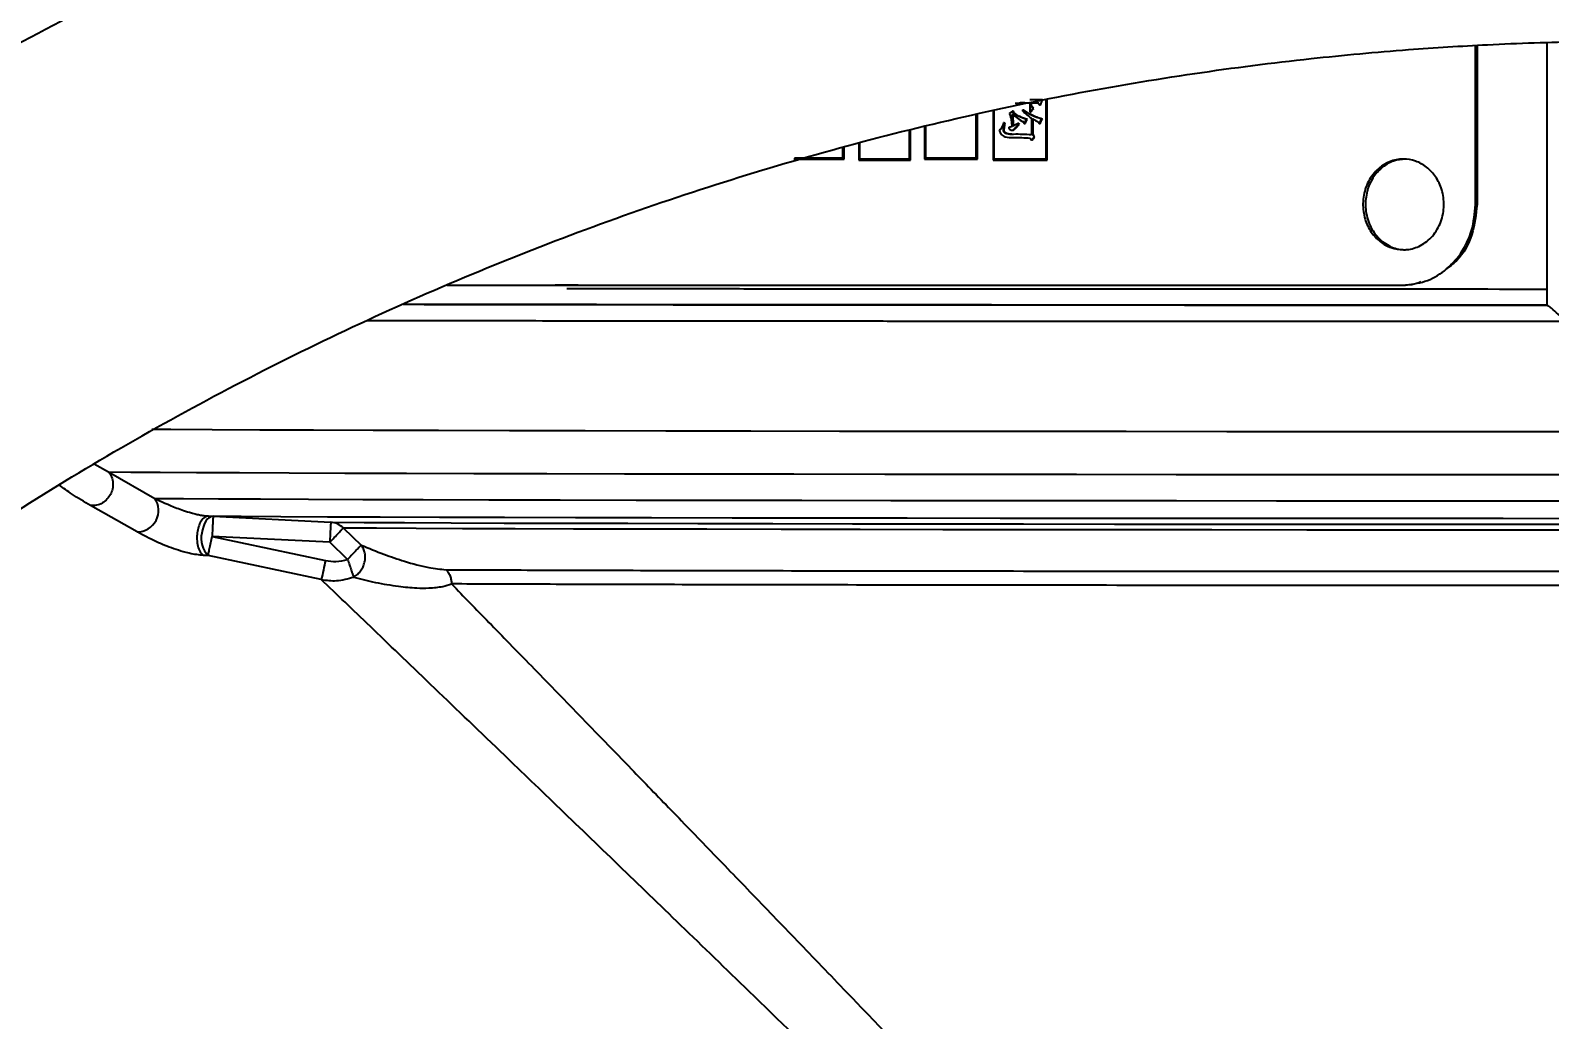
# Model space of a CAD drawing. Header units: millimetres. Extents: x 2160 to 4596, y 811 to 2534.
# Drawn here: x 3240.7 to 3316.1, y 1428.4 to 1477.5 of the extents above; entities that cross this region are included whole.
import ezdxf

# ---------------------------------------------------------------- set-up
doc = ezdxf.new("R2010")
doc.units = ezdxf.units.MM
doc.styles.get("Standard").update_dxf_attribs({"font": 'arial.ttf'})
doc.styles.add('TH_GBDIM', font='simplex.shx', dxfattribs={"width": 0.707, "bigfont": 'hzfs.shx'})
doc.dimstyles.new('ISO-25$2', dxfattribs={"dimtxt": 2.5, "dimasz": 2.5, "dimexe": 1.25, "dimexo": 0.625, "dimtad": 1, "dimtxsty": 'Standard', "dimcen": 2.5, "dimdle": 5, "dimadec": 0, "dimazin": 0, "dimtfac": 1, "dimtmove": 0, "dimatfit": 3, "dimfxl": 0, "dimarcsym": 0})

# ---------------------------------------------------------------- blocks, each defined once
blk = doc.blocks.new('*D62')
at = {"color": 1, "linetype": 'Continuous', "transparency": 16777216}
for p, q in [((3380.738, 1388.286), (3424.244, 1431.554)), ((3431.468, 1328.348), (3466.827, 1328.348))]:
    blk.add_line(p, q, dxfattribs=at)
at = {"color": 1, "linetype": 'Continuous', "lineweight": -2, "transparency": 16777216}
blk.add_arc((3320.468, 1328.348), 136.359, 5.25414, 39.58824, dxfattribs=at)
at = {"color": 1, "linetype": 'ByBlock', "transparency": 16777216}
for points in [[(3424.009, 1413.845), (3427.095, 1416.644), (3417.153, 1424.502)], [(3458.335, 1340.93), (3454.173, 1340.739), (3456.827, 1328.348)]]:
    blk.add_solid(points, dxfattribs=at)
at = {"layer": 'Defpoints', "color": 0, "linetype": 'ByBlock', "transparency": 16777216}
for p in [(3378.965, 1386.523), (3452.213, 1363.519), (3341.468, 1328.348), (3428.968, 1328.348), (3261.972, 1270.172)]:
    blk.add_point(p, dxfattribs=at)
at = {"color": 1, "linetype": 'ByBlock', "lineweight": -3, "transparency": 16777216, "insert": (3456.866, 1387.969), "char_height": 15, "attachment_point": 5, "rotation": 293.61062, "style": 'TH_GBDIM'}
blk.add_mtext('45°', dxfattribs=at)

msp = doc.modelspace()

# ---------------------------------------------------------------- linework, layer by layer
at = {"color": 7, "linetype": 'Continuous', "lineweight": 25}
for p, q in [((3312.464, 1468.834), (3312.464, 1476.72)), ((3312.54, 1476.725), (3312.54, 1468.834)), ((3316.021, 1463.827), (3316.021, 1476.858)), ((3289.603, 1473.864), (3290.067, 1473.868)), ((3290.087, 1473.868), (3289.855, 1473.866)), ((3289.875, 1473.866), (3290.107, 1473.868)), ((3290.376, 1474.019), (3290.337, 1474.019)), ((3290.337, 1473.868), (3290.337, 1473.413)), ((3290.922, 1474.03), (3290.382, 1474.019)), ((3290.382, 1473.868), (3290.751, 1473.868)), ((3290.382, 1473.727), (3290.382, 1473.868)), ((3290.421, 1473.868), (3290.382, 1473.868)), ((3290.421, 1473.727), (3290.421, 1473.868)), ((3290.421, 1473.868), (3290.79, 1473.868)), ((3290.751, 1473.868), (3290.832, 1473.76)), ((3290.961, 1474.03), (3290.922, 1474.03)), ((3291.145, 1471.083), (3291.145, 1474.03)), ((3291.187, 1471.033), (3291.187, 1474.039)), ((3291.206, 1471.033), (3291.206, 1474.043)), ((3287.679, 1471.133), (3287.679, 1473.298)), ((3287.72, 1471.083), (3287.72, 1473.306)), ((3287.742, 1471.083), (3287.742, 1473.311)), ((3288.51, 1473.473), (3288.51, 1471.033)), ((3288.551, 1473.482), (3288.551, 1471.083)), ((3288.572, 1471.083), (3288.572, 1473.486)), ((3289.476, 1473.468), (3289.306, 1473.349)), ((3289.516, 1473.468), (3289.476, 1473.468)), ((3289.494, 1472.71), (3289.476, 1473.327)), ((3289.516, 1473.327), (3289.476, 1473.327)), ((3289.534, 1472.71), (3289.516, 1473.327)), ((3289.959, 1473.5), (3289.986, 1473.522)), ((3289.986, 1473.522), (3290.026, 1473.522)), ((3289.999, 1473.5), (3290.026, 1473.522)), ((3290.337, 1473.413), (3290.49, 1473.597)), ((3290.376, 1473.413), (3290.337, 1473.413)), ((3290.49, 1473.597), (3290.382, 1473.727)), ((3290.421, 1473.727), (3290.382, 1473.727)), ((3290.529, 1473.597), (3290.49, 1473.597)), ((3290.871, 1473.76), (3290.832, 1473.76)), ((3284.35, 1472.507), (3284.35, 1471.083)), ((3284.39, 1471.033), (3284.39, 1472.518)), ((3284.414, 1471.033), (3284.414, 1472.524)), ((3285.105, 1472.701), (3285.105, 1471.083)), ((3285.145, 1472.711), (3285.145, 1471.133)), ((3285.168, 1471.133), (3285.168, 1472.717)), ((3289.029, 1472.873), (3289.065, 1472.873)), ((3289.07, 1472.873), (3289.029, 1472.873)), ((3289.065, 1472.873), (3289.106, 1472.873)), ((3289.07, 1472.873), (3289.106, 1472.873)), ((3289.355, 1472.543), (3289.359, 1472.543)), ((3289.753, 1472.851), (3289.494, 1472.71)), ((3289.753, 1472.851), (3289.771, 1472.819)), ((3289.793, 1472.851), (3289.753, 1472.851)), ((3289.771, 1472.819), (3289.811, 1472.819)), ((3289.793, 1472.851), (3289.811, 1472.819)), ((3290.004, 1472.927), (3290.058, 1472.829)), ((3290.044, 1472.927), (3290.004, 1472.927)), ((3290.058, 1472.829), (3290.175, 1473.046)), ((3290.098, 1472.829), (3290.058, 1472.829)), ((3290.215, 1473.046), (3290.175, 1473.046)), ((3290.418, 1473.111), (3290.418, 1472.288)), ((3290.463, 1472.299), (3290.463, 1473.089)), ((3290.502, 1472.299), (3290.502, 1473.089)), ((3290.751, 1472.927), (3290.805, 1472.829)), ((3290.805, 1472.829), (3290.922, 1473.067)), ((3290.844, 1472.829), (3290.805, 1472.829)), ((3290.961, 1473.067), (3290.922, 1473.067)), ((3281.053, 1471.133), (3281.053, 1471.664)), ((3281.091, 1471.083), (3281.091, 1471.674)), ((3281.117, 1471.083), (3281.117, 1471.68)), ((3281.841, 1471.865), (3281.841, 1471.033)), ((3281.88, 1471.083), (3281.88, 1471.875)), ((3281.905, 1471.083), (3281.905, 1471.882)), ((3290.355, 1472.126), (3290.418, 1472.029)), ((3290.418, 1472.029), (3290.553, 1472.191)), ((3290.457, 1472.029), (3290.418, 1472.029)), ((3290.553, 1472.191), (3290.463, 1472.299)), ((3290.502, 1472.299), (3290.463, 1472.299)), ((3290.592, 1472.191), (3290.553, 1472.191)), ((3278.644, 1471.083), (3278.616, 1471.083)), ((3278.644, 1471.083), (3281.065, 1471.083)), ((3278.681, 1471.133), (3278.654, 1471.133)), ((3281.091, 1471.083), (3281.117, 1471.083)), ((3281.866, 1471.033), (3281.841, 1471.033)), ((3281.866, 1471.033), (3284.414, 1471.033)), ((3281.88, 1471.083), (3281.905, 1471.083)), ((3284.414, 1471.033), (3284.39, 1471.033)), ((3285.128, 1471.083), (3285.105, 1471.083)), ((3285.128, 1471.083), (3287.742, 1471.083)), ((3285.168, 1471.133), (3285.145, 1471.133)), ((3287.72, 1471.083), (3287.742, 1471.083)), ((3288.531, 1471.033), (3288.51, 1471.033)), ((3288.531, 1471.033), (3291.206, 1471.033)), ((3288.572, 1471.083), (3288.551, 1471.083)), ((3291.187, 1471.033), (3291.206, 1471.033)), ((3312.464, 1468.834), (3312.54, 1468.834)), ((3267.909, 1464.833), (3266.777, 1464.833)), ((3308.882, 1464.834), (3308.99, 1464.834)), ((3316.036, 1463.822), (3316.021, 1463.827)), ((3316.021, 1463.822), (3316.036, 1463.822)), ((3243.885, 1455.957), (3244.59, 1455.566)), ((3244.59, 1455.566), (3246.897, 1454.249)), ((3246.018, 1452.583), (3243.705, 1453.889)), ((3249.557, 1453.37), (3249.789, 1453.356)), ((3249.789, 1453.356), (3255.63, 1453.063)), ((3256.255, 1452.772), (3257.14, 1451.927)), ((3255.58, 1452.067), (3249.738, 1452.36)), ((3249.738, 1452.36), (3255.368, 1451.166)), ((3256.467, 1451.222), (3255.58, 1452.067)), ((3249.541, 1451.405), (3249.309, 1451.419)), ((3255.162, 1450.214), (3249.541, 1451.405))]:
    msp.add_line(p, q, dxfattribs=at)
at = {"color": 7, "linetype": 'Continuous', "lineweight": 25, "flags": 128}
for points in [[(3320.799, 1457.55), (3315.573, 1457.55), (3310.369, 1457.551), (3305.21, 1457.553), (3300.12, 1457.556), (3295.121, 1457.559), (3290.236, 1457.563), (3285.487, 1457.568), (3280.895, 1457.573), (3276.481, 1457.579), (3272.264, 1457.586), (3268.264, 1457.593), (3264.499, 1457.601), (3260.985, 1457.609), (3257.738, 1457.618), (3254.774, 1457.627), (3252.104, 1457.636), (3249.742, 1457.646), (3247.697, 1457.657), (3246.749, 1457.662)], [(3244.59, 1455.566), (3245.705, 1455.555), (3247.167, 1455.544), (3248.969, 1455.534), (3251.102, 1455.523), (3253.558, 1455.513), (3256.324, 1455.504), (3259.388, 1455.495), (3262.735, 1455.486), (3266.35, 1455.478), (3270.216, 1455.47), (3274.315, 1455.463), (3278.629, 1455.457), (3283.136, 1455.451), (3287.817, 1455.446), (3292.649, 1455.442), (3297.611, 1455.438), (3302.678, 1455.435), (3307.828, 1455.433), (3313.037, 1455.431), (3318.28, 1455.431)], [(3246.897, 1454.249), (3248.312, 1454.239), (3250.06, 1454.228), (3252.135, 1454.218), (3254.526, 1454.208), (3257.223, 1454.199), (3260.212, 1454.19), (3263.48, 1454.182), (3267.012, 1454.173), (3270.791, 1454.166), (3274.8, 1454.159), (3279.02, 1454.153), (3283.433, 1454.147), (3288.017, 1454.142), (3292.751, 1454.138), (3297.613, 1454.134), (3302.581, 1454.131), (3307.632, 1454.129), (3312.742, 1454.127), (3317.888, 1454.126)], [(3249.789, 1453.356), (3249.695, 1453.343), (3249.604, 1453.299), (3249.516, 1453.225), (3249.435, 1453.123), (3249.364, 1452.998), (3249.305, 1452.852), (3249.26, 1452.69), (3249.23, 1452.518)], [(3249.557, 1453.37), (3251.185, 1453.359), (3253.157, 1453.349), (3255.463, 1453.339), (3258.091, 1453.329), (3261.029, 1453.32), (3264.262, 1453.311), (3267.774, 1453.303), (3271.548, 1453.296), (3275.564, 1453.289), (3279.803, 1453.282), (3284.244, 1453.276), (3288.864, 1453.271), (3293.642, 1453.267), (3298.552, 1453.263), (3303.572, 1453.26), (3308.675, 1453.258), (3313.837, 1453.257), (3319.031, 1453.256)], [(3255.63, 1453.063), (3257.292, 1453.053), (3259.288, 1453.044), (3261.608, 1453.034), (3264.239, 1453.025), (3267.169, 1453.017), (3270.381, 1453.009), (3273.858, 1453.001), (3277.582, 1452.994), (3281.533, 1452.988), (3285.69, 1452.982), (3290.031, 1452.977), (3294.534, 1452.973), (3299.174, 1452.969), (3303.926, 1452.966), (3308.767, 1452.964), (3313.669, 1452.962), (3318.607, 1452.962)], [(3318.625, 1452.672), (3313.735, 1452.672), (3308.879, 1452.674), (3304.086, 1452.676), (3299.379, 1452.679), (3294.784, 1452.682), (3290.324, 1452.687), (3286.025, 1452.692), (3281.908, 1452.698), (3277.995, 1452.704), (3274.307, 1452.711), (3270.863, 1452.718), (3267.682, 1452.726), (3264.781, 1452.735), (3262.174, 1452.743), (3259.877, 1452.753), (3257.9, 1452.762), (3256.255, 1452.772)]]:
    msp.add_lwpolyline(points, dxfattribs=at)
at = {"color": 7, "linetype": 'Continuous', "lineweight": 25}
for centre, radius, start, end in [((3246.007, 1453.653), 1.071, 270.60321, 33.8212), ((3255.576, 1452.131), 0.933, 43.34923, 86.65686), ((3250.395, 1452.244), 1.197, 166.77793, 224.49537), ((4125.664, 1262.36), 890.541, 167.759661, 167.822332)]:
    msp.add_arc(centre, radius, start, end, dxfattribs=at)
for points, knots in [([(3320.9, 1496.939), (3318.34, 1496.915), (3314.76, 1496.88), (3309.49, 1496.601), (3305.026, 1496.266), (3299.71, 1495.7), (3294.141, 1494.927), (3288.327, 1493.917), (3282.356, 1492.661), (3276.28, 1491.15), (3270.142, 1489.379), (3263.977, 1487.345), (3257.813, 1485.046), (3251.677, 1482.48), (3245.589, 1479.65), (3239.569, 1476.556), (3233.636, 1473.202), (3227.807, 1469.589), (3222.097, 1465.724), (3216.522, 1461.61), (3211.095, 1457.253), (3205.829, 1452.658), (3200.738, 1447.834), (3195.833, 1442.786), (3191.126, 1437.523), (3186.628, 1432.053), (3182.35, 1426.385), (3178.301, 1420.528), (3174.491, 1414.491), (3170.93, 1408.285), (3167.625, 1401.921), (3164.584, 1395.408), (3161.815, 1388.759), (3159.324, 1381.984), (3157.119, 1375.097), (3155.204, 1368.108), (3153.586, 1361.03), (3152.268, 1353.877), (3151.255, 1346.66), (3150.55, 1339.392), (3150.158, 1332.088), (3150.079, 1324.76), (3150.316, 1317.422), (3150.87, 1310.088), (3151.742, 1302.77), (3152.932, 1295.483), (3154.44, 1288.24), (3156.265, 1281.056), (3158.406, 1273.943), (3160.86, 1266.915), (3163.625, 1259.987), (3166.697, 1253.171), (3170.074, 1246.48), (3173.752, 1239.928), (3177.726, 1233.528), (3181.991, 1227.293), (3186.542, 1221.235), (3191.374, 1215.366), (3196.481, 1209.7), (3201.857, 1204.247), (3207.304, 1199.2), (3212.778, 1194.547), (3218.236, 1190.278), (3223.861, 1186.236), (3229.642, 1182.427), (3235.57, 1178.859), (3241.632, 1175.537), (3247.818, 1172.467), (3254.114, 1169.653), (3260.508, 1167.101), (3266.983, 1164.815), (3273.521, 1162.799), (3280.096, 1161.057), (3286.669, 1159.592), (3293.163, 1158.41), (3299.452, 1157.513), (3304.976, 1156.93), (3309.859, 1156.562), (3314.683, 1156.322), (3320.657, 1156.205), (3326.174, 1156.316), (3331.443, 1156.587), (3335.908, 1156.925), (3341.224, 1157.49), (3346.793, 1158.263), (3352.606, 1159.273), (3358.577, 1160.529), (3364.653, 1162.04), (3370.791, 1163.811), (3376.957, 1165.845), (3383.12, 1168.144), (3389.257, 1170.709), (3395.345, 1173.54), (3401.365, 1176.634), (3407.297, 1179.988), (3413.126, 1183.6), (3418.836, 1187.466), (3424.412, 1191.58), (3429.839, 1195.937), (3435.105, 1200.532), (3440.196, 1205.356), (3445.101, 1210.404), (3449.808, 1215.667), (3454.306, 1221.137), (3458.584, 1226.805), (3462.632, 1232.662), (3466.442, 1238.699), (3470.004, 1244.905), (3473.309, 1251.269), (3476.351, 1257.781), (3479.113, 1264.433), (3481.45, 1270.715), (3482.729, 1274.82), (3483.292, 1276.628)], [0, 0, 0, 0, 0.0102074, 0.014274, 0.021037, 0.0280561, 0.0355867, 0.0434511, 0.0515783, 0.0599113, 0.0684099, 0.0770439, 0.085791, 0.0946336, 0.1035582, 0.112554, 0.1216124, 0.1307262, 0.1398897, 0.1490979, 0.1583469, 0.1676331, 0.1769537, 0.1863062, 0.1956884, 0.2050985, 0.2145348, 0.2239961, 0.233481, 0.2429885, 0.2525178, 0.262068, 0.2716385, 0.2812287, 0.2908382, 0.3004664, 0.3101132, 0.3197782, 0.3294613, 0.3391624, 0.3488814, 0.3586183, 0.3683733, 0.3781464, 0.387938, 0.3977483, 0.4075776, 0.4174265, 0.4272956, 0.4371854, 0.4470968, 0.4570307, 0.4669882, 0.4769704, 0.486979, 0.4970156, 0.5070822, 0.5171812, 0.5273154, 0.5374882, 0.5477037, 0.5569145, 0.5661226, 0.5753266, 0.5845258, 0.5937191, 0.6029052, 0.6120821, 0.6212471, 0.6303962, 0.6395236, 0.6486197, 0.6576679, 0.6666375, 0.6754633, 0.6839789, 0.6919633, 0.6976055, 0.7035012, 0.7112199, 0.7214273, 0.7254939, 0.7322569, 0.739276, 0.7468066, 0.754671, 0.7627982, 0.7711312, 0.7796298, 0.7882638, 0.7970109, 0.8058535, 0.8147781, 0.8237739, 0.8328323, 0.8419461, 0.8511096, 0.8603178, 0.8695668, 0.878853, 0.8881736, 0.8975261, 0.9069083, 0.9163184, 0.9257547, 0.935216, 0.9447009, 0.9542084, 0.9637377, 0.9732879, 0.9828584, 0.9924486, 1, 1, 1, 1]), ([(3176.17, 1368.667), (3176.471, 1369.729), (3177.407, 1373.034), (3179.314, 1378.485), (3181.872, 1385.013), (3184.757, 1391.424), (3187.943, 1397.713), (3191.431, 1403.861), (3195.215, 1409.857), (3199.292, 1415.686), (3203.655, 1421.335), (3208.299, 1426.791), (3213.218, 1432.04), (3218.227, 1436.896), (3223.282, 1441.368), (3228.34, 1445.466), (3233.568, 1449.34), (3238.956, 1452.982), (3244.492, 1456.385), (3250.164, 1459.543), (3255.961, 1462.45), (3261.869, 1465.101), (3267.873, 1467.49), (3273.955, 1469.613), (3280.095, 1471.465), (3286.262, 1473.043), (3292.406, 1474.342), (3298.415, 1475.354), (3303.982, 1476.065), (3308.827, 1476.511), (3313.297, 1476.788), (3317.202, 1476.926), (3319.801, 1476.936), (3320.849, 1476.939)], [0, 0, 0, 0, 0.017078, 0.053144, 0.089298, 0.125545, 0.161888, 0.198335, 0.23489, 0.271563, 0.308361, 0.345297, 0.382382, 0.419634, 0.453214, 0.486783, 0.520336, 0.55387, 0.58738, 0.62086, 0.654303, 0.687696, 0.721023, 0.754256, 0.787351, 0.820228, 0.85273, 0.884498, 0.914491, 0.939551, 0.959781, 0.98378, 1, 1, 1, 1]), ([(3289.603, 1473.864), (3289.658, 1473.864), (3289.746, 1473.865), (3289.845, 1473.866), (3289.895, 1473.866), (3289.937, 1473.867), (3289.999, 1473.868), (3290.057, 1473.868), (3290.087, 1473.868)], [0, 0, 0, 0, 0.346989, 0.56406, 0.627993, 0.665176, 0.826013, 1, 1, 1, 1]), ([(3290.067, 1473.868), (3290.117, 1473.868), (3290.207, 1473.868), (3290.297, 1473.868), (3290.337, 1473.868)], [0, 0, 0, 0, 0.56, 1, 1, 1, 1]), ([(3290.087, 1473.868), (3290.124, 1473.868), (3290.198, 1473.868), (3290.291, 1473.868), (3290.337, 1473.868)], [0, 0, 0, 0, 0.510364, 1, 1, 1, 1]), ([(3290.871, 1473.76), (3290.881, 1473.791), (3290.902, 1473.852), (3290.932, 1473.942), (3290.951, 1474.001), (3290.961, 1474.03)], [0, 0, 0, 0, 0.35122, 0.67561, 1, 1, 1, 1]), ([(3289.306, 1473.349), (3289.331, 1473.3), (3289.382, 1473.202), (3289.422, 1472.979), (3289.443, 1472.812), (3289.458, 1472.699)], [0, 0, 0, 0, 0.246103, 0.496572, 1, 1, 1, 1]), ([(3290.175, 1473.046), (3290.047, 1473.092), (3289.821, 1473.173), (3289.582, 1473.302), (3289.487, 1473.42), (3289.478, 1473.458), (3289.476, 1473.468)], [0, 0, 0, 0, 0.4941647, 0.8691614, 0.966217, 1, 1, 1, 1]), ([(3289.476, 1473.327), (3289.558, 1473.251), (3289.723, 1473.1), (3289.911, 1472.984), (3290.004, 1472.927)], [0, 0, 0, 0, 0.502347, 1, 1, 1, 1]), ([(3290.215, 1473.046), (3290.086, 1473.091), (3289.889, 1473.159), (3289.678, 1473.278), (3289.561, 1473.366), (3289.531, 1473.434), (3289.516, 1473.468)], [0, 0, 0, 0, 0.493279, 0.7531, 0.87522, 1, 1, 1, 1]), ([(3289.959, 1473.5), (3290.036, 1473.422), (3290.179, 1473.277), (3290.342, 1473.163), (3290.418, 1473.111)], [0, 0, 0, 0, 0.541449, 1, 1, 1, 1]), ([(3290.922, 1473.067), (3290.757, 1473.117), (3290.423, 1473.218), (3290.133, 1473.42), (3289.986, 1473.522)], [0, 0, 0, 0, 0.496751, 1, 1, 1, 1]), ([(3290.961, 1473.067), (3290.776, 1473.124), (3290.443, 1473.227), (3290.154, 1473.431), (3290.026, 1473.522)], [0, 0, 0, 0, 0.55646, 1, 1, 1, 1]), ([(3290.376, 1473.413), (3290.397, 1473.438), (3290.433, 1473.482), (3290.484, 1473.543), (3290.514, 1473.579), (3290.529, 1473.597)], [0, 0, 0, 0, 0.407433, 0.703717, 1, 1, 1, 1]), ([(3290.529, 1473.597), (3290.519, 1473.61), (3290.498, 1473.635), (3290.462, 1473.678), (3290.436, 1473.709), (3290.421, 1473.727)], [0, 0, 0, 0, 0.288603, 0.577204, 1, 1, 1, 1]), ([(3289.029, 1472.873), (3289.008, 1472.801), (3288.977, 1472.694), (3288.908, 1472.587), (3288.859, 1472.538), (3288.83, 1472.523), (3288.815, 1472.516)], [0, 0, 0, 0, 0.509381, 0.758484, 0.880594, 1, 1, 1, 1]), ([(3288.815, 1472.516), (3288.847, 1472.441), (3288.894, 1472.33), (3289.009, 1472.229), (3289.205, 1472.145), (3289.665, 1472.165), (3290.079, 1472.142), (3290.355, 1472.126)], [0, 0, 0, 0, 0.132026, 0.196101, 0.258534, 0.505562, 1, 1, 1, 1]), ([(3290.418, 1472.288), (3290.123, 1472.303), (3289.719, 1472.322), (3289.273, 1472.301), (3289.113, 1472.364), (3289.056, 1472.418), (3289.029, 1472.474), (3289.025, 1472.539), (3289.043, 1472.672), (3289.055, 1472.784), (3289.065, 1472.873)], [0, 0, 0, 0, 0.489233, 0.672718, 0.735367, 0.76608, 0.796242, 0.828596, 0.864188, 1, 1, 1, 1]), ([(3289.442, 1472.318), (3289.426, 1472.319), (3289.353, 1472.323), (3289.255, 1472.321), (3289.156, 1472.365), (3289.105, 1472.408), (3289.075, 1472.461), (3289.063, 1472.536), (3289.088, 1472.672), (3289.099, 1472.792), (3289.106, 1472.873)], [0, 0, 0, 0, 0.059261, 0.277391, 0.368105, 0.4594, 0.520103, 0.580915, 0.717891, 1, 1, 1, 1]), ([(3289.458, 1472.699), (3289.426, 1472.691), (3289.378, 1472.679), (3289.325, 1472.662), (3289.307, 1472.646), (3289.302, 1472.64), (3289.3, 1472.634), (3289.299, 1472.629), (3289.299, 1472.62), (3289.303, 1472.604), (3289.316, 1472.583), (3289.339, 1472.555), (3289.374, 1472.528), (3289.422, 1472.512), (3289.472, 1472.52), (3289.518, 1472.541), (3289.572, 1472.586), (3289.66, 1472.675), (3289.726, 1472.761), (3289.771, 1472.819)], [0, 0, 0, 0, 0.12083, 0.185578, 0.200463, 0.207293, 0.213836, 0.220353, 0.227161, 0.24221, 0.277123, 0.31159, 0.371541, 0.433275, 0.493638, 0.554959, 0.617623, 0.744187, 1, 1, 1, 1]), ([(3289.45, 1472.52), (3289.452, 1472.519), (3289.47, 1472.511), (3289.513, 1472.521), (3289.611, 1472.568), (3289.706, 1472.685), (3289.781, 1472.78), (3289.811, 1472.819)], [0, 0, 0, 0, 0.016217, 0.1216, 0.261121, 0.702097, 1, 1, 1, 1]), ([(3290.098, 1472.829), (3290.114, 1472.858), (3290.141, 1472.909), (3290.18, 1472.981), (3290.203, 1473.024), (3290.215, 1473.046)], [0, 0, 0, 0, 0.402508, 0.701255, 1, 1, 1, 1]), ([(3290.463, 1473.089), (3290.514, 1473.061), (3290.611, 1473.009), (3290.706, 1472.953), (3290.751, 1472.927)], [0, 0, 0, 0, 0.532976, 1, 1, 1, 1]), ([(3290.844, 1472.829), (3290.859, 1472.859), (3290.885, 1472.914), (3290.924, 1472.993), (3290.949, 1473.043), (3290.961, 1473.067)], [0, 0, 0, 0, 0.374291, 0.687145, 1, 1, 1, 1]), ([(3290.457, 1472.029), (3290.48, 1472.056), (3290.524, 1472.11), (3290.569, 1472.164), (3290.592, 1472.191)], [0, 0, 0, 0, 0.5000003, 1, 1, 1, 1]), ([(3290.592, 1472.191), (3290.582, 1472.204), (3290.561, 1472.228), (3290.531, 1472.264), (3290.512, 1472.288), (3290.502, 1472.299)], [0, 0, 0, 0, 0.346323, 0.673162, 1, 1, 1, 1]), ([(3278.616, 1471.083), (3278.861, 1471.083), (3279.352, 1471.083), (3280.176, 1471.083), (3280.758, 1471.083), (3281.091, 1471.083)], [0, 0, 0, 0, 0.300086, 0.600172, 1, 1, 1, 1]), ([(3278.654, 1471.133), (3278.899, 1471.133), (3279.39, 1471.133), (3280.189, 1471.133), (3280.745, 1471.133), (3281.053, 1471.133)], [0, 0, 0, 0, 0.309667, 0.619335, 1, 1, 1, 1]), ([(3281.053, 1471.133), (3280.859, 1471.133), (3280.465, 1471.133), (3279.672, 1471.133), (3279.078, 1471.133), (3278.681, 1471.133)], [0, 0, 0, 0, 0.241953, 0.494702, 1, 1, 1, 1]), ([(3281.841, 1471.033), (3282.094, 1471.033), (3282.599, 1471.033), (3283.448, 1471.033), (3284.047, 1471.033), (3284.39, 1471.033)], [0, 0, 0, 0, 0.300086, 0.600172, 1, 1, 1, 1]), ([(3284.35, 1471.083), (3284.093, 1471.083), (3283.579, 1471.083), (3282.755, 1471.083), (3282.191, 1471.083), (3281.88, 1471.083)], [0, 0, 0, 0, 0.309667, 0.619335, 1, 1, 1, 1]), ([(3284.35, 1471.083), (3284.15, 1471.083), (3283.743, 1471.083), (3282.926, 1471.083), (3282.314, 1471.083), (3281.905, 1471.083)], [0, 0, 0, 0, 0.242842, 0.495294, 1, 1, 1, 1]), ([(3285.105, 1471.083), (3285.365, 1471.083), (3285.884, 1471.083), (3286.755, 1471.083), (3287.369, 1471.083), (3287.72, 1471.083)], [0, 0, 0, 0, 0.300086, 0.600172, 1, 1, 1, 1]), ([(3285.145, 1471.133), (3285.405, 1471.133), (3285.924, 1471.133), (3286.768, 1471.133), (3287.356, 1471.133), (3287.679, 1471.133)], [0, 0, 0, 0, 0.309667, 0.619335, 1, 1, 1, 1]), ([(3287.679, 1471.133), (3287.474, 1471.133), (3287.056, 1471.133), (3286.216, 1471.133), (3285.588, 1471.133), (3285.168, 1471.133)], [0, 0, 0, 0, 0.243669, 0.4958456, 1, 1, 1, 1]), ([(3288.51, 1471.033), (3288.776, 1471.033), (3289.308, 1471.033), (3290.199, 1471.033), (3290.828, 1471.033), (3291.187, 1471.033)], [0, 0, 0, 0, 0.300086, 0.600172, 1, 1, 1, 1]), ([(3288.551, 1471.083), (3288.817, 1471.083), (3289.349, 1471.083), (3290.213, 1471.083), (3290.814, 1471.083), (3291.145, 1471.083)], [0, 0, 0, 0, 0.309667, 0.619335, 1, 1, 1, 1]), ([(3291.145, 1471.083), (3290.89, 1471.083), (3290.375, 1471.083), (3289.516, 1471.083), (3288.915, 1471.083), (3288.572, 1471.083)], [0, 0, 0, 0, 0.294871, 0.597185, 1, 1, 1, 1]), ([(3308.883, 1466.584), (3308.677, 1466.604), (3308.266, 1466.646), (3307.709, 1466.968), (3307.252, 1467.456), (3306.941, 1468.116), (3306.834, 1468.896), (3306.984, 1469.709), (3307.394, 1470.421), (3307.997, 1470.906), (3308.53, 1471.069), (3309.024, 1471.094), (3309.499, 1471.012), (3310.058, 1470.703), (3310.517, 1470.21), (3310.83, 1469.553), (3310.938, 1468.772), (3310.788, 1467.959), (3310.375, 1467.246), (3309.771, 1466.763), (3309.236, 1466.595), (3308.946, 1466.586), (3308.883, 1466.584)], [0, 0, 0, 0, 0.046276, 0.092719, 0.141715, 0.19519, 0.253686, 0.315261, 0.376912, 0.43437, 0.485817, 0.500005, 0.546254, 0.592701, 0.641799, 0.695155, 0.753514, 0.815397, 0.876864, 0.934161, 0.985737, 1, 1, 1, 1]), ([(3308.99, 1471.084), (3308.789, 1471.063), (3308.385, 1471.023), (3307.837, 1470.706), (3307.385, 1470.224), (3307.073, 1469.571), (3306.96, 1468.79), (3307.104, 1467.971), (3307.511, 1467.25), (3308.111, 1466.763), (3308.642, 1466.595), (3308.93, 1466.586), (3308.991, 1466.584)], [0, 0, 0, 0, 0.0912038, 0.1828761, 0.2801993, 0.3866808, 0.5040829, 0.6292887, 0.7538352, 0.8693163, 0.9721511, 1, 1, 1, 1]), ([(3308.883, 1464.834), (3309.247, 1464.87), (3309.977, 1464.944), (3310.972, 1465.514), (3311.784, 1466.381), (3312.353, 1467.528), (3312.427, 1468.394), (3312.464, 1468.834)], [0, 0, 0, 0, 0.184668, 0.3699947, 0.5658507, 0.7794444, 1, 1, 1, 1]), ([(3312.54, 1468.834), (3312.488, 1468.333), (3312.382, 1467.33), (3311.769, 1466.165), (3311.161, 1465.733), (3310.964, 1465.593)], [0, 0, 0, 0, 0.402722, 0.806503, 1, 1, 1, 1]), ([(3261.386, 1464.833), (3262.142, 1464.833), (3264.585, 1464.833), (3269.152, 1464.833), (3274.232, 1464.833), (3279.616, 1464.833), (3284.146, 1464.833), (3290.036, 1464.834), (3294.92, 1464.834), (3301.585, 1464.834), (3305.878, 1464.834), (3308.883, 1464.834)], [0, 0, 0, 0, 0.063071, 0.203688, 0.344307, 0.414547, 0.555165, 0.625405, 0.766021, 0.83626, 1, 1, 1, 1]), ([(3309.756, 1464.984), (3309.607, 1464.928), (3309.359, 1464.835), (3309.096, 1464.834), (3308.991, 1464.834)], [0, 0, 0, 0, 0.598586, 1, 1, 1, 1]), ([(3267.343, 1464.662), (3268.192, 1464.661), (3270.116, 1464.659), (3273.28, 1464.655), (3276.703, 1464.652), (3281.693, 1464.648), (3288.515, 1464.643), (3297.414, 1464.639), (3306.612, 1464.637), (3312.879, 1464.636), (3316.021, 1464.636)], [0, 0, 0, 0, 0.065248, 0.147896, 0.226473, 0.300978, 0.478059, 0.653103, 0.826109, 1, 1, 1, 1]), ([(3316.021, 1463.822), (3313.139, 1463.823), (3307.217, 1463.823), (3298.785, 1463.825), (3290.698, 1463.829), (3283.078, 1463.833), (3275.612, 1463.839), (3268.518, 1463.846), (3262.945, 1463.854), (3260.15, 1463.859), (3259.218, 1463.86)], [0, 0, 0, 0, 0.130518, 0.268168, 0.390099, 0.517129, 0.649259, 0.786491, 0.928825, 1, 1, 1, 1]), ([(3316.021, 1463.835), (3315.633, 1463.835), (3315.026, 1463.835), (3314.033, 1463.835), (3312.973, 1463.835), (3311.762, 1463.835), (3310.71, 1463.835), (3309.705, 1463.835), (3308.472, 1463.835), (3306.637, 1463.836), (3304.958, 1463.836), (3303.608, 1463.836), (3302.799, 1463.836), (3301.944, 1463.837), (3301.044, 1463.837), (3300.1, 1463.837), (3297.166, 1463.838), (3292.62, 1463.84), (3286.926, 1463.843), (3282.256, 1463.846), (3278.542, 1463.849), (3275.712, 1463.852), (3273.703, 1463.854), (3272.517, 1463.855), (3271.958, 1463.855), (3271.796, 1463.856), (3271.744, 1463.856), (3271.725, 1463.856), (3271.719, 1463.856), (3271.716, 1463.856), (3271.715, 1463.856), (3271.715, 1463.856), (3271.714, 1463.856), (3271.714, 1463.856), (3271.714, 1463.856), (3271.714, 1463.856), (3271.446, 1463.856), (3270.764, 1463.857), (3269.508, 1463.858), (3268, 1463.86), (3266.602, 1463.862), (3265.582, 1463.863), (3264.809, 1463.864), (3263.984, 1463.865), (3262.999, 1463.867), (3262.023, 1463.868), (3261.222, 1463.869), (3260.443, 1463.871), (3259.805, 1463.872), (3259.367, 1463.872), (3259.245, 1463.873)], [0, 0, 0, 0, 0.017551, 0.027477, 0.045011, 0.065616, 0.082476, 0.092885, 0.111431, 0.1388, 0.176932, 0.188699, 0.201204, 0.214447, 0.228429, 0.243149, 0.258608, 0.366138, 0.459728, 0.539372, 0.605068, 0.656812, 0.694601, 0.718435, 0.725118, 0.727151, 0.727909, 0.728155, 0.728247, 0.728284, 0.7283, 0.728307, 0.72831, 0.728311, 0.728312, 0.728312, 0.728312, 0.744024, 0.768439, 0.803217, 0.836029, 0.8561, 0.868601, 0.886365, 0.910565, 0.934954, 0.953683, 0.966991, 0.990806, 1, 1, 1, 1]), ([(3316.976, 1463.061), (3316.969, 1463.062), (3316.936, 1463.068), (3316.832, 1463.159), (3316.614, 1463.344), (3316.352, 1463.581), (3316.154, 1463.749), (3316.067, 1463.813), (3316.043, 1463.82), (3316.036, 1463.822)], [0, 0, 0, 0, 0.0146665, 0.0629057, 0.2528185, 0.5796375, 0.7759438, 0.9348975, 1, 1, 1, 1]), ([(3320.467, 1463.021), (3318.035, 1463.021), (3313.189, 1463.021), (3306.011, 1463.022), (3300.165, 1463.023), (3295.608, 1463.025), (3292.261, 1463.027), (3288.985, 1463.028), (3285.786, 1463.03), (3282.671, 1463.032), (3278.718, 1463.035), (3273.923, 1463.039), (3268.368, 1463.045), (3263.02, 1463.052), (3259.316, 1463.057), (3257.643, 1463.061), (3257.436, 1463.061)], [0, 0, 0, 0, 0.099314, 0.197878, 0.29569, 0.344327, 0.392776, 0.441037, 0.48911, 0.536996, 0.584693, 0.676006, 0.773113, 0.876014, 0.984707, 1, 1, 1, 1]), ([(3244.59, 1455.566), (3244.649, 1455.485), (3244.766, 1455.324), (3244.83, 1455.018), (3244.805, 1454.716), (3244.702, 1454.441), (3244.532, 1454.2), (3244.297, 1454.007), (3244.007, 1453.883), (3243.806, 1453.887), (3243.705, 1453.889)], [0, 0, 0, 0, 0.130906, 0.261993, 0.386645, 0.5, 0.613355, 0.738007, 0.869094, 1, 1, 1, 1]), ([(3243.705, 1453.889), (3243.385, 1454.082), (3242.707, 1454.491), (3242.35, 1454.757), (3242.162, 1454.898)], [0, 0, 0, 0, 0.473046, 1, 1, 1, 1]), ([(3246.897, 1454.249), (3247.221, 1454.094), (3247.701, 1453.864), (3248.494, 1453.582), (3248.937, 1453.466), (3249.163, 1453.418), (3249.378, 1453.384), (3249.497, 1453.375), (3249.557, 1453.37)], [0, 0, 0, 0, 0.523638, 0.772851, 0.838297, 0.895125, 0.94736, 1, 1, 1, 1]), ([(3249.557, 1453.37), (3249.491, 1453.358), (3249.36, 1453.334), (3249.184, 1453.13), (3249.06, 1452.851), (3248.992, 1452.534), (3248.978, 1452.201), (3249.024, 1451.867), (3249.136, 1451.572), (3249.252, 1451.47), (3249.309, 1451.419)], [0, 0, 0, 0, 0.1314, 0.263981, 0.388888, 0.49996, 0.611082, 0.736027, 0.868618, 1, 1, 1, 1]), ([(3249.789, 1453.356), (3249.788, 1453.342), (3249.787, 1453.319), (3249.781, 1453.194), (3249.774, 1453.063), (3249.766, 1452.904), (3249.754, 1452.673), (3249.745, 1452.484), (3249.738, 1452.36)], [0, 0, 0, 0, 0.2396582, 0.3684909, 0.5000023, 0.6379375, 0.7603418, 1, 1, 1, 1]), ([(3255.63, 1453.063), (3255.63, 1453.049), (3255.628, 1453.026), (3255.622, 1452.9), (3255.614, 1452.732), (3255.6, 1452.453), (3255.587, 1452.194), (3255.58, 1452.067)], [0, 0, 0, 0, 0.239943, 0.368925, 0.500594, 0.753484, 1, 1, 1, 1]), ([(3255.58, 1452.067), (3255.656, 1452.146), (3255.812, 1452.31), (3256.021, 1452.529), (3256.184, 1452.698), (3256.231, 1452.748), (3256.255, 1452.772)], [0, 0, 0, 0, 0.242676, 0.5, 0.757324, 1, 1, 1, 1]), ([(3249.309, 1451.419), (3249.2, 1451.428), (3248.977, 1451.448), (3248.623, 1451.516), (3248.235, 1451.615), (3247.644, 1451.804), (3246.822, 1452.148), (3246.317, 1452.421), (3246.018, 1452.583)], [0, 0, 0, 0, 0.0810684, 0.1660621, 0.2366046, 0.3536395, 0.6181314, 1, 1, 1, 1]), ([(3249.541, 1451.405), (3249.548, 1451.44), (3249.563, 1451.511), (3249.611, 1451.742), (3249.672, 1452.036), (3249.717, 1452.255), (3249.738, 1452.36)], [0, 0, 0, 0, 0.2428701, 0.5000028, 0.7602532, 1, 1, 1, 1]), ([(3257.14, 1451.927), (3257.117, 1451.903), (3257.069, 1451.853), (3256.911, 1451.687), (3256.705, 1451.471), (3256.549, 1451.307), (3256.467, 1451.222)], [0, 0, 0, 0, 0.243398, 0.499901, 0.738139, 1, 1, 1, 1]), ([(3257.14, 1451.927), (3257.516, 1451.773), (3258.227, 1451.481), (3259.353, 1451.101), (3260.423, 1450.795), (3261.075, 1450.734), (3261.359, 1450.708)], [0, 0, 0, 0, 0.264862, 0.502211, 0.782541, 1, 1, 1, 1]), ([(3255.368, 1451.166), (3255.542, 1451.139), (3255.911, 1451.081), (3256.275, 1451.173), (3256.467, 1451.222)], [0, 0, 0, 0, 0.469803, 1, 1, 1, 1]), ([(3256.467, 1451.222), (3256.5, 1451.126), (3256.563, 1450.942), (3256.649, 1450.687), (3256.722, 1450.474), (3256.751, 1450.387), (3256.766, 1450.345)], [0, 0, 0, 0, 0.255681, 0.494023, 0.75113, 1, 1, 1, 1]), ([(3261.359, 1450.708), (3262.724, 1450.702), (3265.454, 1450.691), (3270.862, 1450.676), (3277.109, 1450.662), (3284.181, 1450.65), (3291.919, 1450.641), (3300.187, 1450.634), (3308.831, 1450.629), (3317.69, 1450.627), (3326.601, 1450.628), (3335.398, 1450.631), (3343.919, 1450.636), (3352.004, 1450.644), (3359.51, 1450.655), (3366.273, 1450.667), (3372.263, 1450.681), (3375.43, 1450.692), (3377.013, 1450.697)], [0, 0, 0, 0, 0.0625, 0.125, 0.1875, 0.25, 0.3125, 0.375, 0.4375, 0.5, 0.5625, 0.625, 0.6875, 0.75, 0.8125, 0.875, 0.9375, 1, 1, 1, 1]), ([(3255.162, 1450.214), (3255.414, 1450.183), (3255.956, 1450.114), (3256.483, 1450.264), (3256.766, 1450.345)], [0, 0, 0, 0, 0.464684, 1, 1, 1, 1]), ([(3305.352, 1401.208), (3303.845, 1402.735), (3300.45, 1406.172), (3295.483, 1411.116), (3290.371, 1416.162), (3285.58, 1420.859), (3280.867, 1425.453), (3276.693, 1429.503), (3273.053, 1433.025), (3269.853, 1436.113), (3266.858, 1438.997), (3263.688, 1442.044), (3260.534, 1445.07), (3257.49, 1447.987), (3255.936, 1449.474), (3255.162, 1450.214)], [0, 0, 0, 0, 0.075726, 0.170556, 0.250529, 0.336542, 0.419095, 0.500933, 0.565307, 0.626211, 0.690228, 0.751264, 0.835125, 0.917868, 1, 1, 1, 1]), ([(3256.766, 1450.345), (3257.125, 1450.249), (3257.864, 1450.054), (3258.928, 1449.889), (3259.808, 1449.796), (3260.555, 1449.796), (3261.145, 1449.849), (3261.486, 1449.957), (3261.625, 1450.001)], [0, 0, 0, 0, 0.211483, 0.435358, 0.617749, 0.741818, 0.895297, 1, 1, 1, 1]), ([(3261.625, 1450.001), (3262.231, 1449.379), (3263.464, 1448.114), (3265.589, 1445.93), (3267.951, 1443.5), (3270.293, 1441.088), (3272.541, 1438.767), (3274.646, 1436.59), (3276.881, 1434.274), (3279.244, 1431.821), (3282.379, 1428.559), (3286.404, 1424.354), (3291.347, 1419.159), (3296.472, 1413.728), (3301.65, 1408.191), (3305.104, 1404.424), (3306.83, 1402.541)], [0, 0, 0, 0, 0.058762, 0.119589, 0.182605, 0.247918, 0.295066, 0.343666, 0.393747, 0.445333, 0.498448, 0.594405, 0.695866, 0.797974, 0.898991, 1, 1, 1, 1])]:
    msp.add_open_spline(points, degree=3, knots=knots, dxfattribs=at)
for points in [[(3257.311, 1451.074), (3257.325, 1451.152), (3257.352, 1451.308), (3257.329, 1451.539), (3257.263, 1451.754), (3257.181, 1451.869), (3257.14, 1451.927)], [(3256.766, 1450.345), (3256.83, 1450.384), (3256.958, 1450.464), (3257.116, 1450.64), (3257.242, 1450.845), (3257.288, 1450.998), (3257.311, 1451.074)], [(3261.359, 1450.708), (3261.399, 1450.659), (3261.478, 1450.561), (3261.56, 1450.386), (3261.615, 1450.197), (3261.621, 1450.066), (3261.625, 1450.001)], [(3376.759, 1449.99), (3375.183, 1449.985), (3372.031, 1449.974), (3366.068, 1449.96), (3359.335, 1449.948), (3351.862, 1449.938), (3343.814, 1449.93), (3335.331, 1449.924), (3326.573, 1449.921), (3317.703, 1449.921), (3308.883, 1449.923), (3300.278, 1449.927), (3292.047, 1449.934), (3284.344, 1449.944), (3277.304, 1449.955), (3271.084, 1449.969), (3265.701, 1449.984), (3262.984, 1449.995), (3261.625, 1450.001)]]:
    msp.add_open_spline(points, degree=3, dxfattribs=at)

# ---------------------------------------------------------------- dimensions: what is measured, and where the dimension line sits
at = {"color": 0, "linetype": 'ByBlock', "lineweight": -3}
dim = msp.add_angular_dim_2l(base=(3452.213, 1363.519), line1=((3428.968, 1328.348), (3341.468, 1328.348)), line2=((3261.972, 1270.172), (3378.965, 1386.523)), dimstyle='ISO-25$2', override={"dimscale": 5, "dimtxt": 3, "dimasz": 2.5, "dimexe": 2, "dimexo": 0.5, "dimgap": 1, "dimtih": 0, "dimtoh": 0, "dimdec": 1, "dimtxsty": 'TH_GBDIM', "dimcen": 2, "dimclrd": 1, "dimclre": 1, "dimclrt": 1, "dimtdec": 1, "dimatfit": 0, "dimlwe": 65535}, dxfattribs=at)
dim.commit()
dim.dimension.update_dxf_attribs({"geometry": '*D62', "text_midpoint": (3445.412, 1382.962), "dimtype": 162})

doc.saveas('drawing.dxf')
